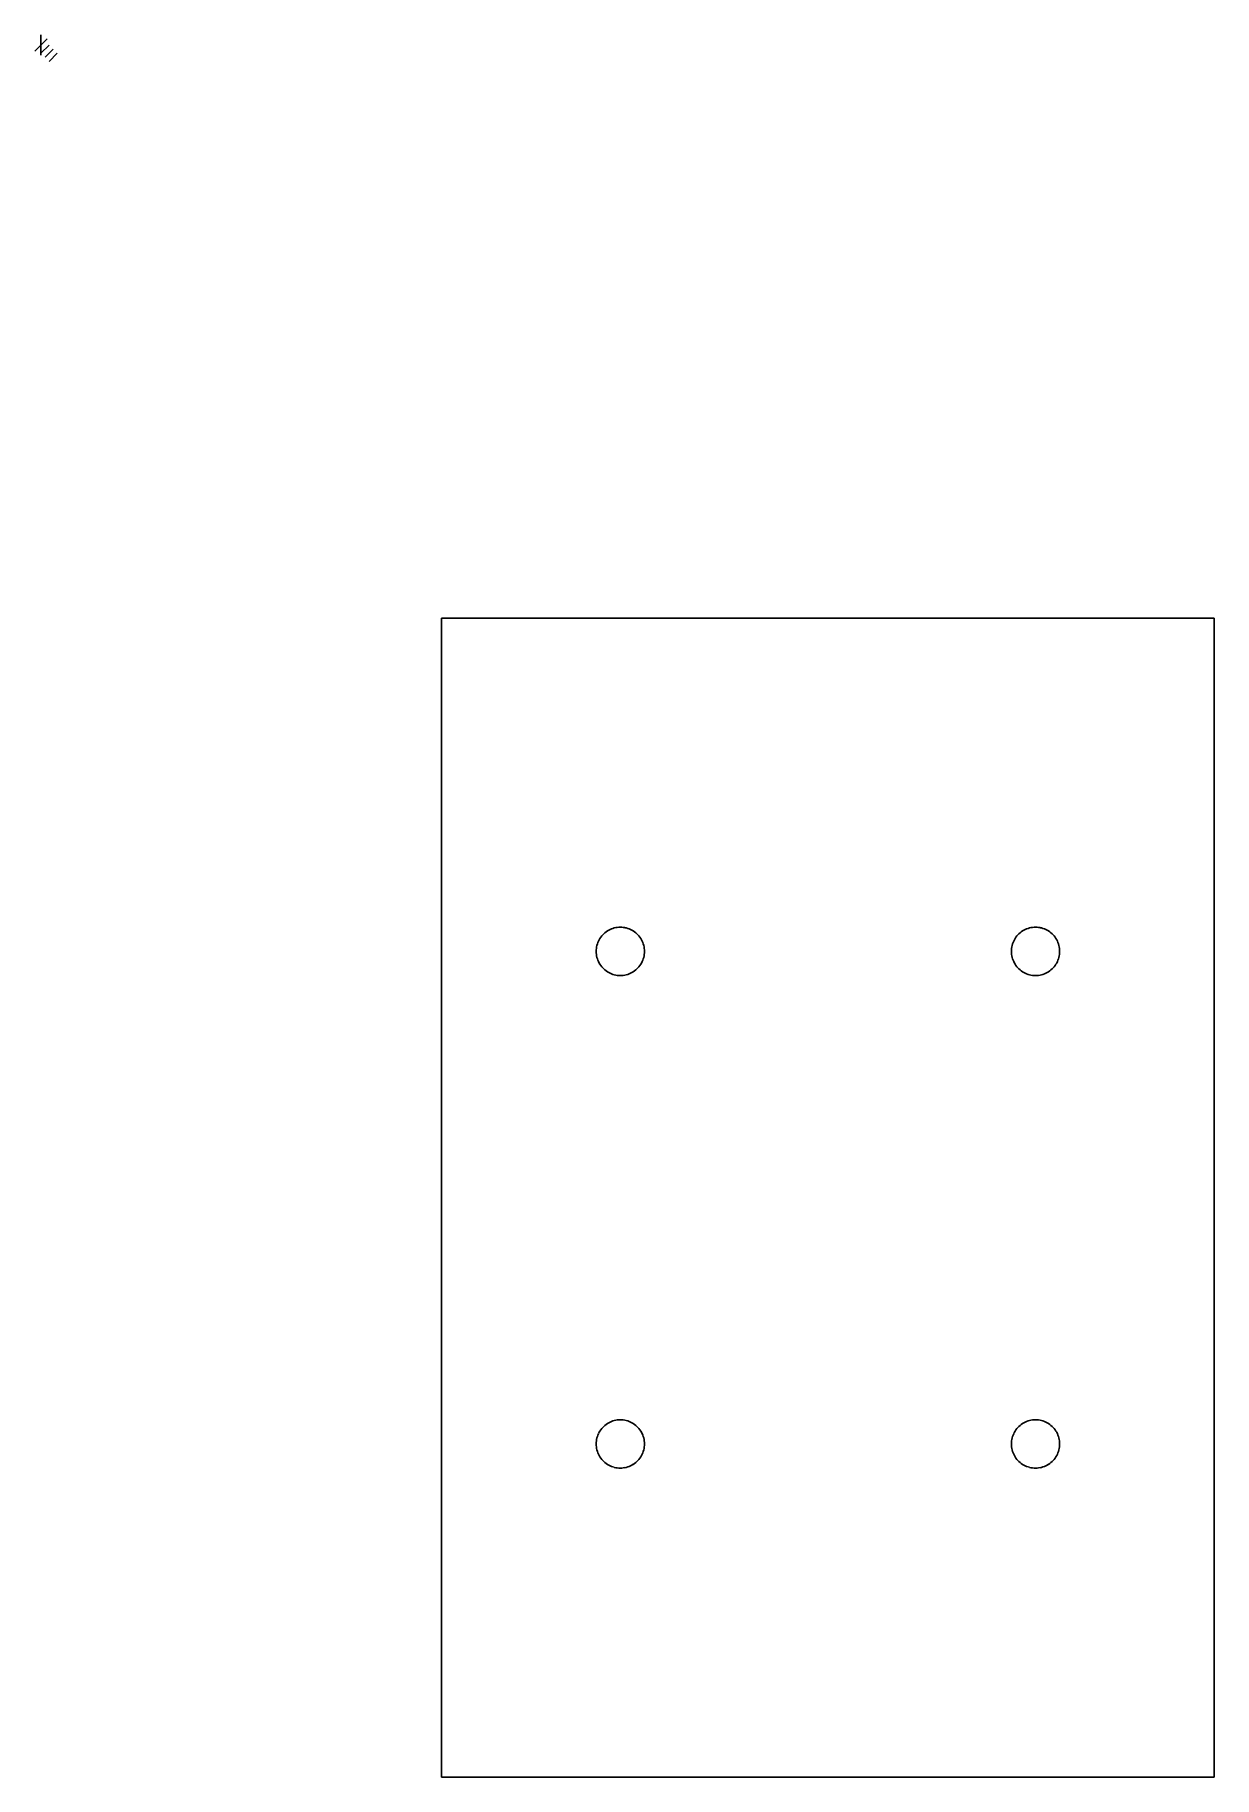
# Model space of a CAD drawing. Extents: x -1 to 162, y 78 to 318.
import ezdxf

# ---------------------------------------------------------------- set-up
doc = ezdxf.new("R2010")
doc.units = 0

msp = doc.modelspace()

# ---------------------------------------------------------------- linework, layer by layer
for p, q in [((55.3264, 77.6808), (55.3264, 237.681)), ((55.3264, 237.681), (161.993, 237.681)), ((161.993, 77.6808), (161.993, 237.681)), ((78.963, 194.851), (78.765975, 194.780069)), ((79.1641, 194.909), (78.963008, 194.850577)), ((79.3685, 194.955), (79.16414, 194.90932)), ((79.5753, 194.988), (79.368474, 194.955242)), ((79.7838, 195.007), (79.575323, 194.987301)), ((79.9931, 195.014), (79.783799, 195.007424)), ((80.2024, 195.007), (79.993099, 195.013576)), ((80.4109, 194.988), (80.202425, 195.007699)), ((80.6177, 194.955), (80.410874, 194.987758)), ((80.822, 194.909), (80.617637, 194.95468)), ((81.0231, 194.851), (80.822008, 194.909423)), ((81.2202, 194.78), (81.023175, 194.850931)), ((136.296, 194.851), (136.098975, 194.780069)), ((136.497, 194.909), (136.295908, 194.850577)), ((136.702, 194.955), (136.497637, 194.90932)), ((136.909, 194.988), (136.702174, 194.955242)), ((137.117, 195.007), (136.908525, 194.987301)), ((137.326, 195.014), (137.116699, 195.007424)), ((137.536, 195.007), (137.326699, 195.013576)), ((137.744, 194.988), (137.535525, 195.007699)), ((137.951, 194.955), (137.744171, 194.987758)), ((138.155, 194.909), (137.95064, 194.95468)), ((138.356, 194.851), (138.154908, 194.909423)), ((138.553, 194.78), (138.355975, 194.850931)), ((76.7645, 192.51), (76.718819, 192.305637)), ((76.8229, 192.711), (76.764477, 192.509911)), ((76.8938, 192.908), (76.822866, 192.710975)), ((76.977, 193.1), (76.893838, 192.907818)), ((77.0721, 193.287), (76.977031, 193.100417)), ((77.1787, 193.467), (77.072105, 193.286756)), ((77.2964, 193.64), (77.178696, 193.466806)), ((77.4247, 193.805), (77.296354, 193.639539)), ((77.5632, 193.963), (77.424719, 193.805921)), ((77.7113, 194.111), (77.563227, 193.962929)), ((77.8683, 194.249), (77.711224, 194.110519)), ((78.0338, 194.377), (77.868339, 194.248654)), ((78.207, 194.495), (78.033803, 194.377296)), ((78.3872, 194.602), (78.206959, 194.495405)), ((78.5738, 194.697), (78.387217, 194.601931)), ((78.766, 194.78), (78.573818, 194.696835)), ((81.4123, 194.697), (81.220118, 194.780165)), ((81.5989, 194.602), (81.41232, 194.697069)), ((81.7792, 194.495), (81.598956, 194.601595)), ((81.9524, 194.377), (81.779206, 194.494704)), ((82.1178, 194.249), (81.952336, 194.377346)), ((82.2749, 194.111), (82.117824, 194.249481)), ((82.423, 193.963), (82.274929, 194.111071)), ((82.5615, 193.805), (82.423016, 193.962079)), ((82.6898, 193.64), (82.561454, 193.805461)), ((82.8075, 193.467), (82.689796, 193.640194)), ((82.9141, 193.287), (82.807505, 193.467244)), ((83.0092, 193.1), (82.914134, 193.286583)), ((83.0923, 192.908), (83.009135, 193.100182)), ((83.1633, 192.711), (83.092366, 192.908025)), ((83.2217, 192.51), (83.163277, 192.711089)), ((83.2674, 192.305), (83.221719, 192.509363)), ((134.098, 192.51), (134.05232, 192.305637)), ((134.156, 192.711), (134.097577, 192.509911)), ((134.227, 192.908), (134.156066, 192.710975)), ((134.31, 193.1), (134.226835, 192.907818)), ((134.405, 193.287), (134.309933, 193.100417)), ((134.512, 193.467), (134.405405, 193.286756)), ((134.63, 193.64), (134.512296, 193.466806)), ((134.758, 193.805), (134.629654, 193.639539)), ((134.896, 193.963), (134.757519, 193.805921)), ((135.045, 194.111), (134.896927, 193.962929)), ((135.202, 194.249), (135.044924, 194.110519)), ((135.367, 194.377), (135.201536, 194.248654)), ((135.54, 194.495), (135.366806, 194.377296)), ((135.721, 194.602), (135.540756, 194.495405)), ((135.907, 194.697), (135.72042, 194.601931)), ((136.099, 194.78), (135.906818, 194.696835)), ((138.746, 194.697), (138.553818, 194.780165)), ((138.932, 194.602), (138.74542, 194.697069)), ((139.112, 194.495), (138.931756, 194.601595)), ((139.286, 194.377), (139.112803, 194.494704)), ((139.451, 194.249), (139.285539, 194.377346)), ((139.608, 194.111), (139.450924, 194.249481)), ((139.756, 193.963), (139.607927, 194.111071)), ((139.895, 193.805), (139.756519, 193.962079)), ((140.023, 193.64), (139.894654, 193.805461)), ((140.141, 193.467), (140.023296, 193.640194)), ((140.247, 193.287), (140.140405, 193.467244)), ((140.342, 193.1), (140.246934, 193.286583)), ((140.426, 192.908), (140.342835, 193.100182)), ((140.497, 192.711), (140.426066, 192.908025)), ((140.555, 192.51), (140.496577, 192.711089)), ((140.601, 192.305), (140.555319, 192.509363)), ((76.6663, 191.89), (76.659724, 191.680699)), ((76.6598, 191.681), (76.666376, 191.471699)), ((76.6663, 191.471), (76.685999, 191.262525)), ((76.686, 192.098), (76.666301, 191.889523)), ((76.686, 191.263), (76.718758, 191.056174)), ((76.7188, 192.305), (76.686042, 192.098174)), ((76.7188, 191.056), (76.764481, 190.851637)), ((76.7645, 190.852), (76.822923, 190.650911)), ((76.8229, 190.651), (76.893834, 190.453972)), ((76.8938, 190.454), (76.976962, 190.261818)), ((76.977, 190.261), (77.072069, 190.07442)), ((77.0721, 190.075), (77.178695, 189.894756)), ((82.8075, 189.895), (82.914095, 190.075244)), ((82.9141, 190.075), (83.009167, 190.26158)), ((83.0092, 190.261), (83.092365, 190.453182)), ((83.0923, 190.454), (83.163234, 190.651028)), ((83.1633, 190.651), (83.221723, 190.852089)), ((83.2217, 190.852), (83.267381, 191.056363)), ((83.3001, 192.098), (83.267342, 192.304826)), ((83.2674, 191.056), (83.300157, 191.262826)), ((83.3001, 191.263), (83.319799, 191.471475)), ((83.3198, 191.89), (83.300101, 192.098477)), ((83.3198, 191.471), (83.326376, 191.680301)), ((83.3264, 191.681), (83.319824, 191.890301)), ((133.993, 191.681), (133.999576, 191.471699)), ((134, 191.89), (133.993424, 191.680699)), ((134.019, 192.098), (133.999301, 191.889523)), ((134, 191.471), (134.019699, 191.262525)), ((134.019, 191.263), (134.051758, 191.056174)), ((134.052, 192.305), (134.019242, 192.098174)), ((134.052, 191.056), (134.09768, 190.851637)), ((134.098, 190.852), (134.156423, 190.650911)), ((134.156, 190.651), (134.226934, 190.453972)), ((134.227, 190.454), (134.310165, 190.261818)), ((134.31, 190.261), (134.405067, 190.07442)), ((134.405, 190.075), (134.511595, 189.894756)), ((140.141, 189.895), (140.247595, 190.075244)), ((140.247, 190.075), (140.342067, 190.26158)), ((140.342, 190.261), (140.425165, 190.453182)), ((140.426, 190.454), (140.496934, 190.651028)), ((140.497, 190.651), (140.555423, 190.852089)), ((140.555, 190.852), (140.600681, 191.056363)), ((140.633, 192.098), (140.600243, 192.304826)), ((140.601, 191.056), (140.633758, 191.262826)), ((140.633, 191.263), (140.652699, 191.471475)), ((140.653, 191.89), (140.633301, 192.098477)), ((140.653, 191.471), (140.659576, 191.680301)), ((140.66, 191.681), (140.653424, 191.890301)), ((77.1787, 189.895), (77.296404, 189.721806)), ((77.2964, 189.721), (77.424746, 189.555536)), ((77.4247, 189.556), (77.563181, 189.398924)), ((77.5632, 189.399), (77.711273, 189.250929)), ((77.7113, 189.251), (77.868376, 189.112516)), ((77.8683, 189.112), (78.033761, 188.983654)), ((78.0338, 188.984), (78.206997, 188.866299)), ((78.207, 188.866), (78.387241, 188.759402)), ((78.3872, 188.76), (78.573783, 188.664933)), ((78.5738, 188.665), (78.765982, 188.581835)), ((78.766, 188.581), (78.963025, 188.510066)), ((78.963, 188.511), (79.164092, 188.452577)), ((79.1641, 188.452), (79.36846, 188.406322)), ((79.3685, 188.406), (79.575326, 188.37324)), ((79.5753, 188.374), (79.783777, 188.354301)), ((79.7838, 188.354), (79.993101, 188.347424)), ((79.9931, 188.347), (80.202401, 188.353576)), ((80.2024, 188.354), (80.410875, 188.373699)), ((80.4109, 188.374), (80.617726, 188.40676)), ((80.6177, 188.406), (80.822063, 188.451678)), ((80.822, 188.452), (81.023092, 188.510423)), ((81.0231, 188.511), (81.220125, 188.581934)), ((81.2202, 188.581), (81.412382, 188.664165)), ((81.4123, 188.665), (81.59888, 188.760066)), ((81.5989, 188.76), (81.779144, 188.866598)), ((81.7792, 188.866), (81.952394, 188.983701)), ((81.9524, 188.984), (82.117864, 189.112346)), ((82.1178, 189.112), (82.274876, 189.250484)), ((82.2749, 189.251), (82.422971, 189.399071)), ((82.423, 189.399), (82.561484, 189.556076)), ((82.5615, 189.556), (82.689846, 189.721464)), ((82.6898, 189.721), (82.807504, 189.894194)), ((134.512, 189.895), (134.629704, 189.721806)), ((134.63, 189.721), (134.758346, 189.555536)), ((134.758, 189.556), (134.896481, 189.398924)), ((134.896, 189.399), (135.044073, 189.250929)), ((135.045, 189.251), (135.202076, 189.112516)), ((135.202, 189.112), (135.367464, 188.983654)), ((135.367, 188.984), (135.540194, 188.866299)), ((135.54, 188.866), (135.720244, 188.759402)), ((135.721, 188.76), (135.90758, 188.664933)), ((135.907, 188.665), (136.099182, 188.581835)), ((136.099, 188.581), (136.296025, 188.510066)), ((136.296, 188.511), (136.497092, 188.452577)), ((136.497, 188.452), (136.701363, 188.406322)), ((136.702, 188.406), (136.908826, 188.37324)), ((136.909, 188.374), (137.117475, 188.354301)), ((137.117, 188.354), (137.326301, 188.347424)), ((137.326, 188.347), (137.535301, 188.353576)), ((137.536, 188.354), (137.744475, 188.373699)), ((137.744, 188.374), (137.950829, 188.40676)), ((137.951, 188.406), (138.15536, 188.451678)), ((138.155, 188.452), (138.356092, 188.510423)), ((138.356, 188.511), (138.553025, 188.581934)), ((138.553, 188.581), (138.745182, 188.664165)), ((138.746, 188.665), (138.93258, 188.760066)), ((138.932, 188.76), (139.112244, 188.866598)), ((139.112, 188.866), (139.285197, 188.983701)), ((139.286, 188.984), (139.451461, 189.112346)), ((139.451, 189.112), (139.608076, 189.250484)), ((139.608, 189.251), (139.756073, 189.399071)), ((139.756, 189.399), (139.894481, 189.556076)), ((139.895, 189.556), (140.023346, 189.721464)), ((140.023, 189.721), (140.140704, 189.894194)), ((76.977, 125.1), (76.893838, 124.907818)), ((77.0721, 125.287), (76.977031, 125.100417)), ((77.1787, 125.467), (77.072105, 125.286759)), ((77.2964, 125.64), (77.178696, 125.466803)), ((77.4247, 125.806), (77.296354, 125.640539)), ((77.5632, 125.963), (77.424719, 125.805924)), ((77.7113, 126.111), (77.563227, 125.962927)), ((77.8683, 126.249), (77.711224, 126.110519)), ((78.0338, 126.377), (77.868339, 126.248654)), ((78.207, 126.495), (78.033803, 126.377296)), ((78.3872, 126.602), (78.206959, 126.495405)), ((78.5738, 126.697), (78.387217, 126.601934)), ((78.766, 126.78), (78.573818, 126.696835)), ((78.963, 126.851), (78.765975, 126.780066)), ((79.1641, 126.909), (78.963008, 126.850577)), ((79.3685, 126.955), (79.16414, 126.909319)), ((79.5753, 126.988), (79.368474, 126.955242)), ((79.7838, 127.008), (79.575323, 126.988301)), ((79.9931, 127.014), (79.783799, 127.007424)), ((80.2024, 127.008), (79.993099, 127.014576)), ((80.4109, 126.988), (80.202425, 127.007699)), ((80.6177, 126.955), (80.410874, 126.987758)), ((80.822, 126.909), (80.617637, 126.954681)), ((81.0231, 126.851), (80.822008, 126.909423)), ((81.2202, 126.78), (81.023175, 126.850934)), ((81.4123, 126.697), (81.220118, 126.780165)), ((81.5989, 126.602), (81.41232, 126.697067)), ((81.7792, 126.495), (81.598956, 126.601595)), ((81.9524, 126.377), (81.779206, 126.494704)), ((82.1178, 126.249), (81.952336, 126.377346)), ((82.2749, 126.111), (82.117824, 126.249481)), ((82.423, 125.963), (82.274929, 126.111073)), ((82.5615, 125.806), (82.423016, 125.963076)), ((82.6898, 125.64), (82.561454, 125.805461)), ((82.8075, 125.467), (82.689796, 125.640197)), ((82.9141, 125.287), (82.807505, 125.467241)), ((83.0092, 125.1), (82.914134, 125.286583)), ((83.0923, 124.908), (83.009135, 125.100182)), ((134.31, 125.1), (134.226835, 124.907818)), ((134.405, 125.287), (134.309933, 125.100417)), ((134.512, 125.467), (134.405405, 125.286759)), ((134.63, 125.64), (134.512296, 125.466803)), ((134.758, 125.806), (134.629654, 125.640539)), ((134.896, 125.963), (134.757519, 125.805924)), ((135.045, 126.111), (134.896927, 125.962927)), ((135.202, 126.249), (135.044924, 126.110519)), ((135.367, 126.377), (135.201536, 126.248654)), ((135.54, 126.495), (135.366806, 126.377296)), ((135.721, 126.602), (135.540756, 126.495405)), ((135.907, 126.697), (135.72042, 126.601934)), ((136.099, 126.78), (135.906818, 126.696835)), ((136.296, 126.851), (136.098975, 126.780066)), ((136.497, 126.909), (136.295908, 126.850577)), ((136.702, 126.955), (136.497637, 126.909319)), ((136.909, 126.988), (136.702174, 126.955242)), ((137.117, 127.008), (136.908525, 126.988301)), ((137.326, 127.014), (137.116699, 127.007424)), ((137.536, 127.008), (137.326699, 127.014576)), ((137.744, 126.988), (137.535525, 127.007699)), ((137.951, 126.955), (137.744171, 126.987758)), ((138.155, 126.909), (137.95064, 126.954681)), ((138.356, 126.851), (138.154908, 126.909423)), ((138.553, 126.78), (138.355975, 126.850934)), ((138.746, 126.697), (138.553818, 126.780165)), ((138.932, 126.602), (138.74542, 126.697067)), ((139.112, 126.495), (138.931756, 126.601595)), ((139.286, 126.377), (139.112803, 126.494704)), ((139.451, 126.249), (139.285539, 126.377346)), ((139.608, 126.111), (139.450924, 126.249481)), ((139.756, 125.963), (139.607927, 126.111073)), ((139.895, 125.806), (139.756519, 125.963076)), ((140.023, 125.64), (139.894654, 125.805461)), ((140.141, 125.467), (140.023296, 125.640197)), ((140.247, 125.287), (140.140405, 125.467241)), ((140.342, 125.1), (140.246934, 125.286583)), ((140.426, 124.908), (140.342835, 125.100182)), ((76.6663, 123.89), (76.659724, 123.680699)), ((76.6598, 123.681), (76.666376, 123.471699)), ((76.6663, 123.471), (76.685999, 123.262525)), ((76.686, 124.099), (76.666301, 123.890523)), ((76.686, 123.263), (76.718758, 123.056174)), ((76.7188, 124.305), (76.686042, 124.098174)), ((76.7188, 123.056), (76.764481, 122.851637)), ((76.7645, 124.51), (76.718819, 124.30564)), ((76.8229, 124.711), (76.764477, 124.509908)), ((76.7645, 122.852), (76.822923, 122.650908)), ((76.8938, 124.908), (76.822866, 124.710975)), ((83.1633, 124.711), (83.092366, 124.908025)), ((83.2217, 124.51), (83.163277, 124.711092)), ((83.1633, 122.651), (83.221723, 122.852092)), ((83.2217, 122.852), (83.267381, 123.056363)), ((83.2674, 124.305), (83.221719, 124.50936)), ((83.3001, 124.099), (83.267342, 124.305826)), ((83.2674, 123.056), (83.300157, 123.262826)), ((83.3001, 123.263), (83.319799, 123.471475)), ((83.3198, 123.89), (83.300101, 124.098477)), ((83.3198, 123.471), (83.326376, 123.680301)), ((83.3264, 123.681), (83.319824, 123.890301)), ((133.993, 123.681), (133.999576, 123.471699)), ((134, 123.89), (133.993424, 123.680699)), ((134.019, 124.099), (133.999301, 123.890523)), ((134, 123.471), (134.019699, 123.262525)), ((134.019, 123.263), (134.051758, 123.056174)), ((134.052, 124.305), (134.019242, 124.098174)), ((134.052, 123.056), (134.09768, 122.851637)), ((134.098, 124.51), (134.05232, 124.30564)), ((134.156, 124.711), (134.097577, 124.509908)), ((134.098, 122.852), (134.156423, 122.650908)), ((134.227, 124.908), (134.156066, 124.710975)), ((140.497, 124.711), (140.426066, 124.908025)), ((140.555, 124.51), (140.496577, 124.711092)), ((140.497, 122.651), (140.555423, 122.852092)), ((140.555, 122.852), (140.600681, 123.056363)), ((140.601, 124.305), (140.555319, 124.50936)), ((140.633, 124.099), (140.600243, 124.305826)), ((140.601, 123.056), (140.633758, 123.262826)), ((140.633, 123.263), (140.652699, 123.471475)), ((140.653, 123.89), (140.633301, 124.098477)), ((140.653, 123.471), (140.659576, 123.680301)), ((140.66, 123.681), (140.653424, 123.890301)), ((76.8229, 122.651), (76.893834, 122.453975)), ((76.8938, 122.454), (76.976962, 122.261818)), ((76.977, 122.261), (77.072069, 122.07442)), ((77.0721, 122.075), (77.178695, 121.894756)), ((77.1787, 121.895), (77.296404, 121.721803)), ((77.2964, 121.721), (77.424746, 121.555539)), ((77.4247, 121.556), (77.563181, 121.398924)), ((77.5632, 121.399), (77.711273, 121.250929)), ((77.7113, 121.251), (77.868376, 121.112516)), ((77.8683, 121.112), (78.033761, 120.983654)), ((78.0338, 120.984), (78.206997, 120.866296)), ((78.207, 120.866), (78.387241, 120.759405)), ((78.3872, 120.76), (78.573783, 120.664934)), ((78.5738, 120.665), (78.765982, 120.581835)), ((78.766, 120.582), (78.963025, 120.511066)), ((78.963, 120.511), (79.164092, 120.452577)), ((79.1641, 120.452), (79.36846, 120.406319)), ((79.3685, 120.406), (79.575326, 120.373243)), ((79.5753, 120.374), (79.783777, 120.354301)), ((79.7838, 120.354), (79.993101, 120.347424)), ((79.9931, 120.347), (80.202401, 120.353576)), ((80.2024, 120.354), (80.410875, 120.373699)), ((80.4109, 120.374), (80.617726, 120.406757)), ((80.6177, 120.406), (80.822063, 120.451681)), ((80.822, 120.452), (81.023092, 120.510423)), ((81.0231, 120.511), (81.220125, 120.581934)), ((81.2202, 120.582), (81.412382, 120.665165)), ((81.4123, 120.665), (81.59888, 120.760067)), ((81.5989, 120.76), (81.779144, 120.866595)), ((81.7792, 120.866), (81.952394, 120.983704)), ((81.9524, 120.984), (82.117864, 121.112346)), ((82.1178, 121.112), (82.274876, 121.250484)), ((82.2749, 121.251), (82.422971, 121.399071)), ((82.423, 121.399), (82.561484, 121.556076)), ((82.5615, 121.556), (82.689846, 121.721461)), ((82.6898, 121.721), (82.807504, 121.894197)), ((82.8075, 121.895), (82.914095, 122.075244)), ((82.9141, 122.075), (83.009167, 122.26158)), ((83.0092, 122.261), (83.092365, 122.453182)), ((83.0923, 122.454), (83.163234, 122.651025)), ((134.156, 122.651), (134.226934, 122.453975)), ((134.227, 122.454), (134.310165, 122.261818)), ((134.31, 122.261), (134.405067, 122.07442)), ((134.405, 122.075), (134.511595, 121.894756)), ((134.512, 121.895), (134.629704, 121.721803)), ((134.63, 121.721), (134.758346, 121.555539)), ((134.758, 121.556), (134.896481, 121.398924)), ((134.896, 121.399), (135.044073, 121.250929)), ((135.045, 121.251), (135.202076, 121.112516)), ((135.202, 121.112), (135.367464, 120.983654)), ((135.367, 120.984), (135.540194, 120.866296)), ((135.54, 120.866), (135.720244, 120.759405)), ((135.721, 120.76), (135.90758, 120.664934)), ((135.907, 120.665), (136.099182, 120.581835)), ((136.099, 120.582), (136.296025, 120.511066)), ((136.296, 120.511), (136.497092, 120.452577)), ((136.497, 120.452), (136.701363, 120.406319)), ((136.702, 120.406), (136.908826, 120.373243)), ((136.909, 120.374), (137.117475, 120.354301)), ((137.117, 120.354), (137.326301, 120.347424)), ((137.326, 120.347), (137.535301, 120.353576)), ((137.536, 120.354), (137.744475, 120.373699)), ((137.744, 120.374), (137.950829, 120.406757)), ((137.951, 120.406), (138.15536, 120.451681)), ((138.155, 120.452), (138.356092, 120.510423)), ((138.356, 120.511), (138.553025, 120.581934)), ((138.553, 120.582), (138.745182, 120.665165)), ((138.746, 120.665), (138.93258, 120.760067)), ((138.932, 120.76), (139.112244, 120.866595)), ((139.112, 120.866), (139.285197, 120.983704)), ((139.286, 120.984), (139.451461, 121.112346)), ((139.451, 121.112), (139.608076, 121.250484)), ((139.608, 121.251), (139.756073, 121.399071)), ((139.756, 121.399), (139.894481, 121.556076)), ((139.895, 121.556), (140.023346, 121.721461)), ((140.023, 121.721), (140.140704, 121.894197)), ((140.141, 121.895), (140.247595, 122.075244)), ((140.247, 122.075), (140.342067, 122.26158)), ((140.342, 122.261), (140.425165, 122.453182)), ((140.426, 122.454), (140.496934, 122.651025)), ((55.3264, 77.6808), (161.993, 77.6808))]:
    msp.add_line(p, q)
at = {"layer": 'Layer 1'}
for p, q in [((0.846666, 317.647), (-0.846666, 315.953)), ((0, 318.211), (0, 315.389)), ((1.12889, 316.8), (0, 315.67111)), ((1.69333, 316.236), (0.56444, 315.10711)), ((2.25778, 315.671), (1.12889, 314.54211))]:
    msp.add_line(p, q, dxfattribs=at)

doc.saveas('drawing.dxf')
